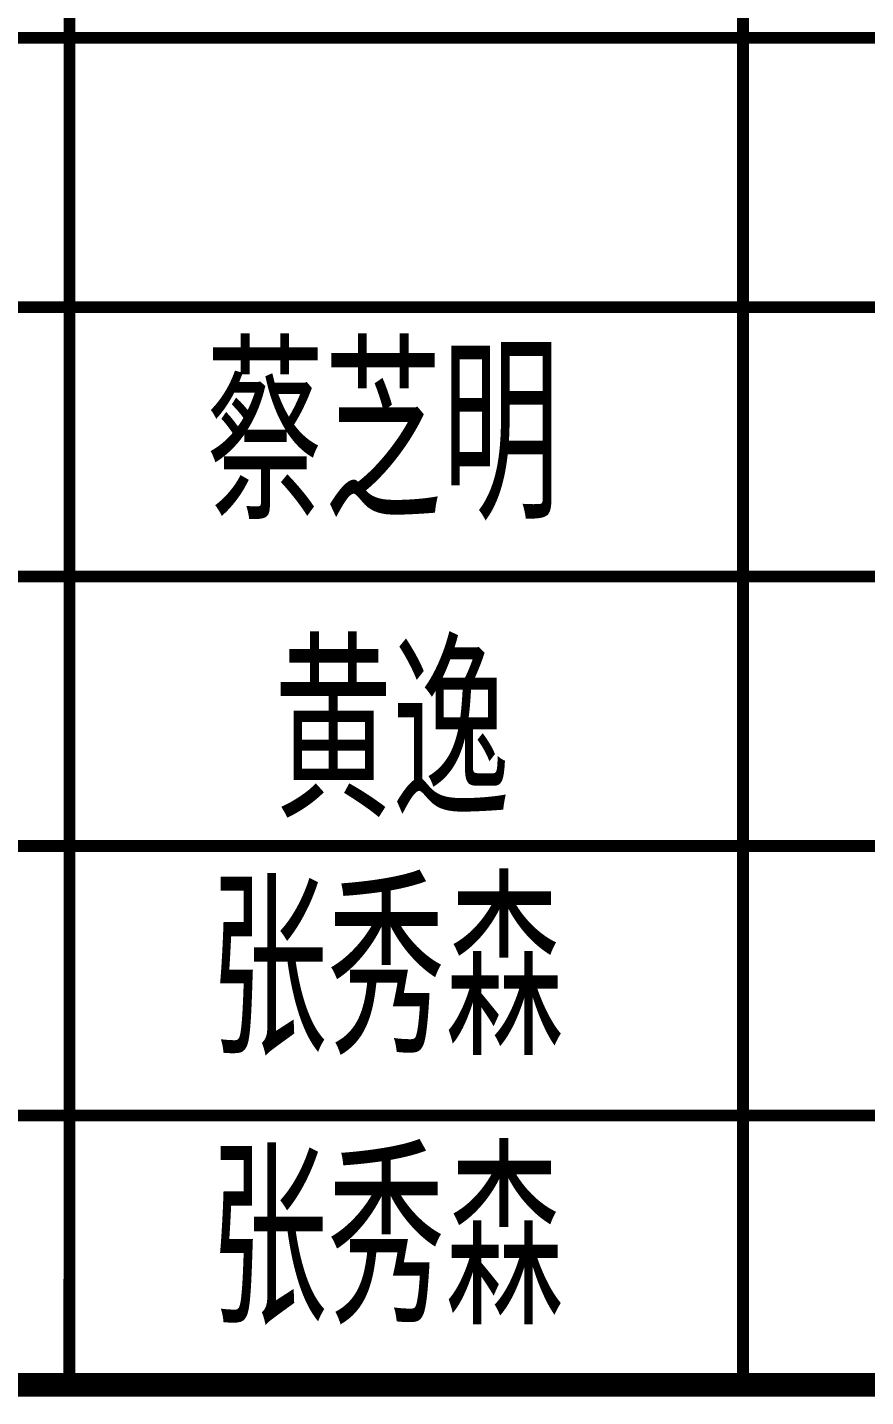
# Model space of a CAD drawing. Extents: x 39519617 to 39520126, y 3727912 to 3728254.
# Drawn here: x 39520098.17 to 39520110.62, y 3727950.79 to 3727971.12 of the extents above; entities that cross this region are included whole.
import ezdxf

# ---------------------------------------------------------------- set-up
doc = ezdxf.new("R2010")
doc.units = 0
doc.header["$LTSCALE"] = 1000
doc.header["$MEASUREMENT"] = 0
doc.layers.add('图框', color=140, linetype='Continuous')
doc.layers.add('图签文字', color=147, linetype='Continuous')
doc.styles.add('建筑图签-2', font='TXT.shx', dxfattribs={"width": 0.5, "bigfont": 'HZTXT.shx'})

# ---------------------------------------------------------------- blocks, each defined once
blk = doc.blocks.new('TK')
at = {"layer": '图框'}
for points, const_width in [([(543979.5, 497114), (543980, 503514)], 35), ([(545980, 497114), (545980, 503514)], 35), ([(541480, 501114), (548480, 501114)], 35), ([(541480, 500314), (548480, 500314)], 35), ([(541480, 499514), (548480, 499514)], 35), ([(541480, 498714), (548480, 498714)], 35), ([(541480, 497914), (548480, 497914)], 35), ([(541480, 497114), (548480, 497114)], 70)]:
    blk.add_lwpolyline(points, dxfattribs=dict(at, const_width=const_width))
at = {"layer": '图签文字', "color": 1, "style": '建筑图签-2', "width": 0.7}
for s, p in [('蔡芝明', (544386.1, 499684.6)), ('黄逸', (544588.1, 498799.8)), ('张秀森', (544396.3, 498094.1)), ('张秀森', (544396.3, 497294.1))]:
    blk.add_text(s, height=500, dxfattribs=at).set_placement(p)

msp = doc.modelspace()

# ---------------------------------------------------------------- block references
at = {"xscale": 0.005, "yscale": 0.005, "zscale": 0.005}
msp.add_blockref('TK', (39517378.896, 3725465.394), dxfattribs=at)

doc.saveas('drawing.dxf')
